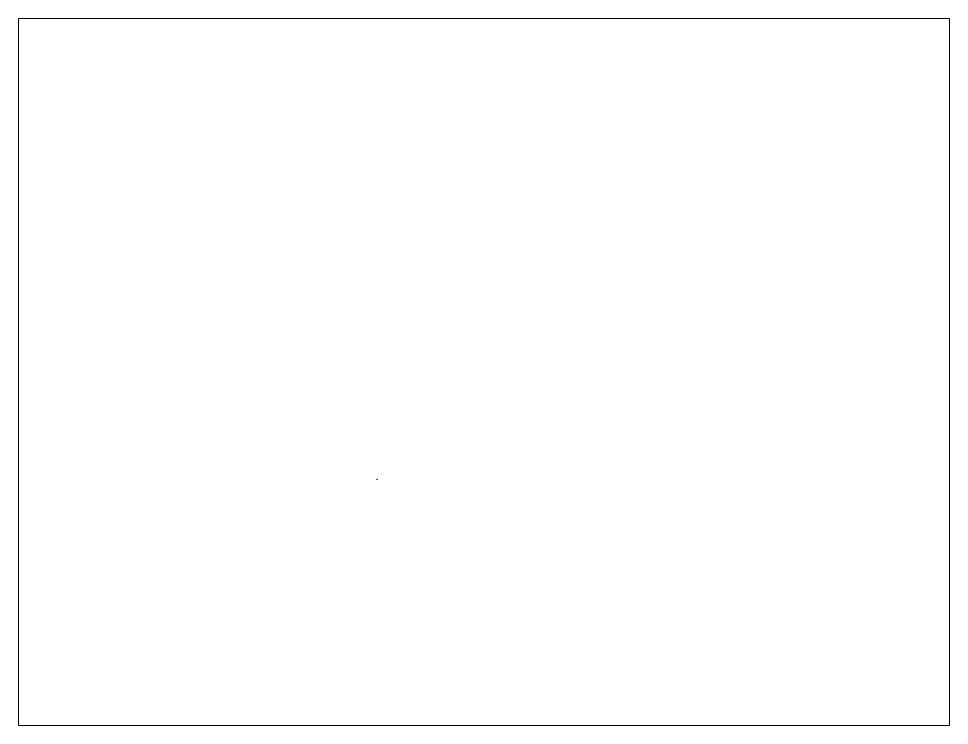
# Paper-space layout 'Layout2' of a CAD drawing. Extents: x 26 to 231, y 20 to 176.
# The model-space entities are those that its viewports show. They can reach past a viewport. Long polylines and large blocks are cut down to what shows.
import ezdxf

# ---------------------------------------------------------------- set-up
doc = ezdxf.new("R2010")
doc.units = 13
doc.layers.add('MAGNET', color=11, linetype='Continuous')

msp = doc.modelspace()

# ---------------------------------------------------------------- linework, layer by layer
at = {"layer": 'MAGNET'}
for points in [[(-468.9, -469.8), (-468.9, -470.2), (-469.9, -470), (-468.9, -469.8)], [(-468.9, -469.8), (-468.9, -470.2), (-467.9, -470), (-468.9, -469.8)]]:
    msp.add_lwpolyline(points, dxfattribs=at)

psp = doc.layouts.new('Layout2')

# ---------------------------------------------------------------- viewports
at = {"layer": '0', "view_target_point": (-10, -10)}
psp.add_viewport(center=(128.5, 97.5), size=(205.6, 156), view_center_point=(0, 0), view_height=3030, dxfattribs=at)

doc.saveas('drawing.dxf')
